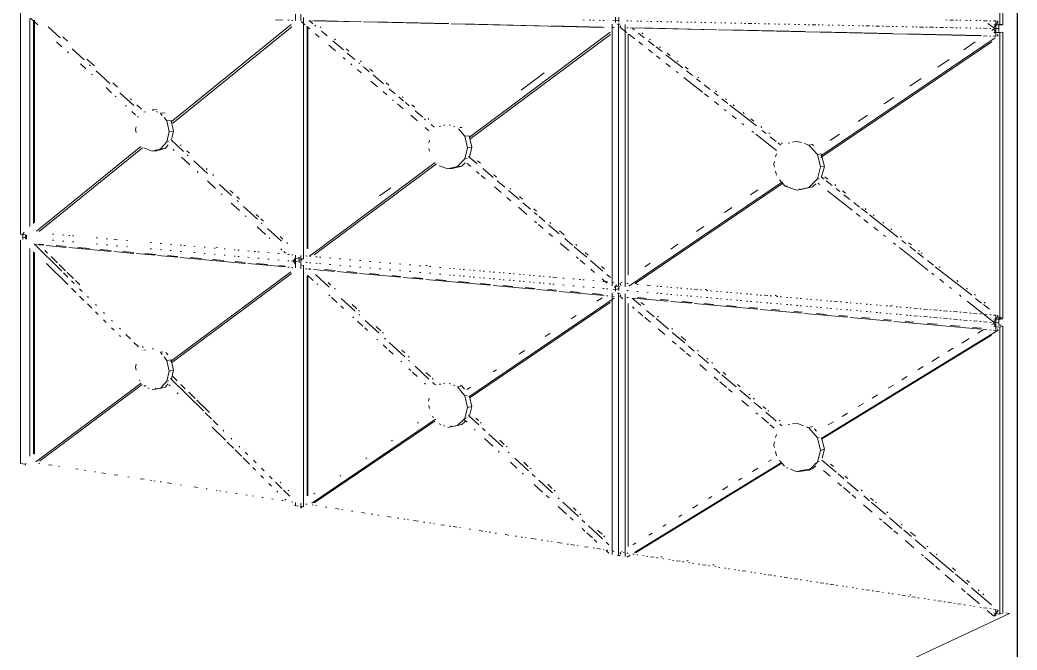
# Model space of a CAD drawing. Header units: millimetres. Extents: x 5 to 415, y 5 to 292.
# Drawn here: x 255.63 to 294.27, y 51.93 to 76.33 of the extents above; entities that cross this region are included whole.
import ezdxf

# ---------------------------------------------------------------- set-up
doc = ezdxf.new("R2010")
doc.units = ezdxf.units.MM
doc.layers.add('EXISTING', color=7, linetype='Continuous')
picture_1 = doc.add_image_def('image2.png', size_in_pixel=(1197, 1177))

# ---------------------------------------------------------------- blocks, each defined once
blk = doc.blocks.new('SHEET_02')
at = {"layer": 'EXISTING', "color": 250, "lineweight": 9}
for p, q in [((293.606, 87.253), (293.606, 76.141)), ((293.716, 87.238), (293.716, 76.147)), ((255.644, 68.028), (255.644, 76.667)), ((266.305, 76.56), (266.305, 76.312)), ((266.516, 76.307), (266.516, 76.556)), ((256.006, 76.367), (256.006, 68.337)), ((256.327, 76.141), (256.042, 76.404)), ((256.149, 68.451), (256.149, 76.323)), ((256.195, 68.477), (256.195, 76.328)), ((266.139, 76.149), (261.488, 72.38)), ((265.529, 76.329), (265.82, 76.323)), ((266.014, 76.318), (266.063, 76.317)), ((266.16, 76.315), (266.208, 76.314)), ((266.677, 76.142), (266.529, 76.268)), ((266.622, 76.429), (266.622, 67.075)), ((266.836, 76.311), (266.984, 76.185)), ((266.856, 76.299), (268.847, 76.254)), ((267.042, 76.303), (268.837, 76.263)), ((268.945, 76.252), (272.247, 76.178)), ((269.322, 76.252), (272.234, 76.187)), ((272.344, 76.176), (278.269, 76.042)), ((272.767, 76.175), (275.727, 76.108)), ((277.443, 76.329), (277.492, 76.328)), ((277.686, 76.324), (277.735, 76.323)), ((277.832, 76.321), (277.88, 76.32)), ((278.075, 76.316), (278.123, 76.315)), ((278.22, 76.313), (278.269, 76.312)), ((278.582, 66.036), (278.582, 76.17)), ((278.609, 76.304), (278.706, 76.302)), ((278.706, 76.438), (278.706, 76.302)), ((278.833, 76.308), (278.706, 76.302)), ((278.706, 76.302), (278.706, 76.235)), ((278.768, 76.166), (278.831, 76.165)), ((278.833, 76.308), (278.784, 76.309)), ((278.831, 76.165), (278.893, 76.163)), ((278.831, 66.015), (278.831, 76.165)), ((278.833, 76.308), (278.833, 76.443)), ((278.833, 76.241), (278.833, 76.308)), ((279.08, 76.159), (279.08, 65.993)), ((279.149, 76.293), (279.198, 76.292)), ((279.295, 76.29), (279.343, 76.289)), ((279.537, 76.285), (279.586, 76.284)), ((279.683, 76.282), (279.731, 76.281)), ((279.925, 76.277), (279.974, 76.276)), ((280.071, 76.274), (280.119, 76.273)), ((280.313, 76.269), (280.362, 76.268)), ((280.459, 76.266), (280.507, 76.265)), ((280.701, 76.261), (280.75, 76.26)), ((280.847, 76.258), (280.895, 76.257)), ((281.089, 76.253), (281.138, 76.252)), ((281.235, 76.25), (281.283, 76.249)), ((281.477, 76.245), (281.526, 76.244)), ((281.623, 76.242), (281.671, 76.241)), ((281.768, 76.239), (281.817, 76.238)), ((282.011, 76.234), (282.059, 76.233)), ((282.156, 76.231), (282.205, 76.23)), ((282.399, 76.226), (282.447, 76.225)), ((282.544, 76.223), (282.593, 76.222)), ((282.787, 76.218), (282.835, 76.217)), ((282.932, 76.215), (282.981, 76.214)), ((283.175, 76.21), (283.223, 76.209)), ((283.32, 76.207), (283.369, 76.206)), ((283.563, 76.202), (283.611, 76.2)), ((283.708, 76.198), (283.757, 76.197)), ((283.854, 76.195), (283.999, 76.192)), ((284.096, 76.19), (284.145, 76.189)), ((284.242, 76.187), (284.29, 76.186)), ((284.484, 76.182), (284.533, 76.181)), ((284.63, 76.179), (284.678, 76.178)), ((284.872, 76.174), (284.921, 76.173)), ((285.018, 76.171), (285.066, 76.17)), ((285.26, 76.166), (285.309, 76.165)), ((285.406, 76.163), (285.454, 76.162)), ((285.648, 76.158), (285.697, 76.157)), ((285.794, 76.155), (285.842, 76.154)), ((286.036, 76.15), (286.085, 76.149)), ((286.182, 76.147), (286.23, 76.146)), ((286.327, 76.144), (286.473, 76.141)), ((286.57, 76.139), (286.618, 76.138)), ((286.715, 76.136), (286.764, 76.135)), ((291.517, 76.329), (291.566, 76.328)), ((291.663, 76.326), (291.808, 76.323)), ((291.905, 76.321), (291.954, 76.32)), ((292.051, 76.318), (292.099, 76.317)), ((292.293, 76.314), (292.342, 76.313)), ((292.439, 76.311), (292.487, 76.31)), ((292.681, 76.306), (292.73, 76.305)), ((292.827, 76.304), (292.875, 76.303)), ((292.972, 76.301), (293.118, 76.298)), ((293.371, 76.025), (293.135, 76.195)), ((293.215, 76.296), (293.263, 76.295)), ((293.36, 76.293), (293.457, 76.292)), ((293.606, 76.141), (293.368, 76.145)), ((293.543, 76.263), (293.371, 76.025)), ((293.457, 76.292), (293.457, 75.996)), ((293.504, 76.291), (293.543, 76.263)), ((293.55, 76.127), (293.584, 76.174)), ((293.672, 76.157), (293.575, 76.159)), ((293.597, 76.15), (293.716, 76.147)), ((293.716, 76.147), (293.606, 76.141)), ((256.718, 76.064), (257.183, 75.638)), ((266.163, 76.063), (261.553, 72.33)), ((266.861, 75.984), (266.751, 76.079)), ((266.759, 67.484), (266.759, 76.094)), ((266.784, 67.465), (266.784, 76.051)), ((267.058, 76.122), (267.095, 76.091)), ((267.23, 75.669), (267.083, 75.795)), ((267.305, 76.033), (267.268, 76.065)), ((267.317, 75.901), (267.539, 75.712)), ((278.505, 75.852), (273.048, 71.792)), ((278.515, 75.772), (273.063, 71.718)), ((276.213, 76.097), (278.202, 76.053)), ((278.609, 76.035), (278.657, 76.033)), ((278.883, 76.053), (278.919, 76.108)), ((279.15, 75.843), (278.883, 76.053)), ((279.149, 76.022), (279.198, 76.021)), ((279.203, 66.44), (279.203, 75.784)), ((279.207, 66.454), (279.207, 75.777)), ((279.455, 75.602), (279.226, 75.783)), ((279.295, 76.019), (282.593, 75.945)), ((279.37, 76.001), (279.446, 75.942)), ((279.599, 75.822), (279.827, 75.642)), ((279.665, 76.02), (282.63, 75.953)), ((279.764, 75.797), (279.726, 75.827)), ((282.69, 75.943), (292.875, 75.713)), ((283.068, 75.943), (286.033, 75.877)), ((286.519, 75.866), (289.436, 75.8)), ((286.958, 76.131), (287.006, 76.13)), ((287.103, 76.128), (287.152, 76.127)), ((287.346, 76.123), (287.394, 76.122)), ((287.491, 76.12), (287.54, 76.119)), ((287.734, 76.115), (287.782, 76.114)), ((287.879, 76.112), (287.928, 76.111)), ((288.122, 76.107), (288.17, 76.106)), ((288.267, 76.104), (288.316, 76.103)), ((288.413, 76.101), (288.558, 76.098)), ((288.655, 76.096), (288.704, 76.095)), ((288.801, 76.093), (288.946, 76.09)), ((289.043, 76.088), (289.092, 76.087)), ((289.189, 76.085), (289.334, 76.082)), ((289.431, 76.079), (289.48, 76.078)), ((289.577, 76.076), (289.625, 76.075)), ((289.819, 76.071), (289.868, 76.07)), ((289.965, 76.068), (290.013, 76.067)), ((289.97, 75.788), (292.887, 75.723)), ((290.207, 76.063), (290.256, 76.062)), ((290.353, 76.06), (290.401, 76.059)), ((290.498, 76.057), (290.644, 76.054)), ((290.741, 76.052), (290.789, 76.051)), ((290.886, 76.049), (291.032, 76.046)), ((291.129, 76.044), (291.178, 76.043)), ((291.275, 76.041), (291.42, 76.038)), ((291.517, 76.036), (291.566, 76.035)), ((291.663, 76.033), (291.808, 76.03)), ((291.905, 76.028), (291.954, 76.027)), ((292.051, 76.025), (292.099, 76.024)), ((292.293, 76.02), (292.342, 76.019)), ((292.439, 76.017), (292.487, 76.016)), ((292.681, 76.012), (292.73, 76.011)), ((292.827, 76.009), (292.875, 76.008)), ((292.972, 76.006), (293.118, 76.003)), ((293.215, 76.001), (293.263, 76)), ((293.291, 75.916), (293.371, 75.971)), ((293.36, 75.998), (293.457, 75.996)), ((293.368, 75.85), (293.606, 75.845)), ((293.371, 75.971), (293.44, 75.872)), ((293.567, 76.003), (293.457, 75.996)), ((293.457, 75.996), (293.457, 75.7)), ((293.509, 75.774), (293.543, 75.725)), ((293.567, 76.003), (293.567, 76.121)), ((293.567, 75.885), (293.567, 76.003)), ((293.606, 75.845), (293.716, 75.852)), ((293.606, 75.845), (293.606, 64.732)), ((293.716, 75.852), (293.716, 64.761)), ((257.255, 75.286), (257.041, 75.484)), ((257.473, 75.508), (257.294, 75.673)), ((267.76, 75.523), (268.167, 75.176)), ((267.859, 75.561), (267.823, 75.593)), ((279.76, 75.362), (279.608, 75.482)), ((279.98, 75.522), (280.208, 75.342)), ((280.07, 75.557), (280.031, 75.587)), ((293.292, 75.488), (286.665, 70.999)), ((293.422, 75.643), (286.667, 71.065)), ((292.207, 75.179), (292.649, 75.479)), ((292.972, 75.711), (293.118, 75.708)), ((293.215, 75.706), (293.263, 75.704)), ((293.36, 75.702), (293.457, 75.7)), ((293.543, 75.725), (293.503, 75.698)), ((257.504, 75.056), (257.469, 75.089)), ((257.647, 75.211), (258.112, 74.784)), ((267.858, 75.132), (267.6, 75.353)), ((268.377, 75.121), (268.266, 75.215)), ((268.315, 75.05), (268.611, 74.798)), ((280.141, 75.061), (279.989, 75.181)), ((280.284, 75.283), (280.513, 75.103)), ((280.451, 75.258), (280.413, 75.288)), ((280.665, 74.983), (281.313, 74.474)), ((280.833, 74.958), (280.718, 75.048)), ((258.182, 74.432), (257.968, 74.629)), ((258.512, 74.554), (258.225, 74.817)), ((258.326, 74.587), (258.362, 74.554)), ((268.227, 74.817), (268.153, 74.88)), ((268.485, 74.596), (268.448, 74.628)), ((268.759, 74.672), (268.796, 74.641)), ((268.857, 74.712), (268.82, 74.743)), ((280.446, 74.821), (280.294, 74.941)), ((280.828, 74.52), (280.675, 74.64)), ((281.138, 74.718), (281.1, 74.748)), ((291.204, 74.497), (291.645, 74.797)), ((258.432, 74.202), (258.396, 74.235)), ((258.576, 74.357), (259.112, 73.864)), ((268.854, 74.281), (268.707, 74.407)), ((268.943, 74.514), (269.165, 74.325)), ((269.3, 74.334), (269.189, 74.429)), ((275.055, 73.608), (275.95, 74.276)), ((281.133, 74.28), (281.056, 74.34)), ((281.52, 74.419), (281.405, 74.508)), ((281.466, 74.354), (281.694, 74.174)), ((259.408, 73.732), (259.229, 73.896)), ((269.482, 73.744), (269.223, 73.965)), ((269.313, 74.199), (269.72, 73.852)), ((269.928, 73.799), (269.817, 73.894)), ((282.086, 73.528), (281.361, 74.099)), ((281.847, 74.054), (281.999, 73.935)), ((281.939, 74.089), (281.901, 74.119)), ((282.151, 73.815), (282.38, 73.635)), ((290.12, 73.76), (290.562, 74.061)), ((259.181, 73.512), (258.967, 73.709)), ((259.505, 73.503), (260.041, 73.011)), ((269.851, 73.429), (269.703, 73.555)), ((269.942, 73.663), (270.164, 73.474)), ((282.315, 73.348), (282.162, 73.468)), ((282.532, 73.515), (282.685, 73.395)), ((282.626, 73.549), (282.588, 73.579)), ((259.359, 73.348), (259.324, 73.381)), ((259.945, 73.238), (259.91, 73.271)), ((260.34, 72.877), (260.16, 73.041)), ((270.109, 73.208), (270.072, 73.24)), ((270.478, 72.893), (270.257, 73.082)), ((270.311, 73.348), (270.496, 73.191)), ((270.482, 73.327), (270.445, 73.359)), ((270.57, 73.127), (270.718, 73.001)), ((270.926, 72.95), (270.815, 73.044)), ((282.696, 73.047), (282.543, 73.168)), ((282.837, 73.276), (283.066, 73.096)), ((283.008, 73.25), (282.969, 73.28)), ((289.117, 73.078), (289.478, 73.324)), ((259.752, 72.986), (259.716, 73.019)), ((260.109, 72.658), (259.966, 72.789)), ((260.491, 72.774), (260.426, 72.756)), ((260.751, 72.847), (260.927, 72.86)), ((260.805, 72.826), (260.751, 72.847)), ((260.968, 72.764), (260.914, 72.785)), ((261.077, 72.723), (261.253, 72.737)), ((261.145, 72.636), (261.077, 72.723)), ((270.94, 72.812), (271.236, 72.56)), ((283.001, 72.807), (282.925, 72.867)), ((283.142, 73.036), (284.171, 72.227)), ((283.313, 73.01), (283.275, 73.04)), ((283.694, 72.71), (283.656, 72.74)), ((260.216, 72.559), (260.18, 72.592)), ((261.317, 72.418), (261.214, 72.549)), ((261.317, 72.418), (261.492, 72.432)), ((261.405, 72.012), (261.317, 72.418)), ((261.492, 72.432), (261.58, 72.027)), ((271.032, 72.42), (270.773, 72.64)), ((271.31, 72.497), (271.347, 72.466)), ((271.48, 72.478), (271.443, 72.509)), ((271.568, 72.276), (271.679, 72.182)), ((272.317, 72.251), (272.262, 72.271)), ((283.382, 72.506), (283.23, 72.627)), ((283.687, 72.266), (283.611, 72.326)), ((284.076, 72.41), (283.961, 72.5)), ((288.114, 72.396), (288.475, 72.642)), ((260.127, 72.195), (260.103, 72.083)), ((260.103, 72.083), (260.127, 71.968)), ((261.317, 71.616), (261.405, 72.012)), ((261.58, 72.027), (261.405, 72.012)), ((261.58, 72.027), (261.517, 71.744)), ((271.475, 72.041), (271.327, 72.167)), ((271.935, 72.22), (271.881, 72.207)), ((272.099, 72.262), (272.044, 72.248)), ((272.481, 72.193), (272.426, 72.213)), ((272.872, 71.823), (272.626, 72.113)), ((272.673, 72.163), (272.756, 72.171)), ((284.068, 71.965), (283.992, 72.026)), ((284.945, 71.274), (284.145, 71.905)), ((284.381, 72.17), (284.343, 72.2)), ((284.399, 72.047), (284.552, 71.928)), ((284.686, 71.931), (284.648, 71.961)), ((287.03, 71.659), (287.391, 71.905)), ((261.077, 71.336), (261.317, 71.616)), ((261.317, 71.616), (261.404, 71.623)), ((261.471, 71.697), (261.971, 71.237)), ((271.498, 71.678), (271.473, 71.572)), ((272.872, 71.823), (273.038, 71.839)), ((272.975, 71.383), (272.872, 71.823)), ((273.038, 71.839), (273.141, 71.4)), ((284.704, 71.808), (284.933, 71.628)), ((285.009, 71.568), (285.123, 71.478)), ((285.182, 71.541), (285.144, 71.571)), ((285.461, 71.567), (285.404, 71.554)), ((285.744, 71.632), (285.574, 71.593)), ((285.915, 71.576), (285.744, 71.632)), ((286.2, 71.483), (286.029, 71.539)), ((286.2, 71.483), (286.349, 71.502)), ((286.349, 71.502), (286.386, 71.462)), ((260.316, 71.43), (256.27, 68.15)), ((260.381, 71.381), (256.376, 68.137)), ((260.426, 71.375), (260.751, 71.248)), ((260.751, 71.248), (261.077, 71.336)), ((260.751, 71.248), (260.927, 71.265)), ((260.927, 71.265), (260.873, 71.286)), ((261.253, 71.352), (260.927, 71.265)), ((261.077, 71.336), (261.253, 71.352)), ((261.373, 71.492), (261.253, 71.352)), ((261.607, 71.278), (261.571, 71.31)), ((261.88, 71.462), (261.845, 71.495)), ((262.203, 71.166), (262.096, 71.265)), ((271.473, 71.357), (271.498, 71.247)), ((272.872, 70.953), (272.975, 71.383)), ((273.141, 71.4), (272.975, 71.383)), ((273.141, 71.4), (273.05, 71.025)), ((284.946, 71.142), (284.916, 71.027)), ((286.535, 71.119), (286.2, 71.483)), ((286.535, 71.119), (286.683, 71.139)), ((286.658, 70.638), (286.535, 71.119)), ((286.683, 71.139), (286.806, 70.659)), ((262.213, 70.719), (261.892, 71.015)), ((262.114, 71.106), (262.15, 71.073)), ((262.364, 70.876), (262.9, 70.384)), ((271.723, 70.805), (266.85, 67.18)), ((271.777, 70.762), (267.026, 67.229)), ((272.59, 70.652), (272.872, 70.953)), ((272.877, 70.8), (272.756, 70.671)), ((272.872, 70.953), (272.955, 70.963)), ((273.098, 70.653), (272.951, 70.779)), ((273.01, 71.047), (273.343, 70.763)), ((273.474, 70.779), (273.364, 70.873)), ((284.871, 70.853), (284.84, 70.737)), ((284.84, 70.737), (284.867, 70.631)), ((262.534, 70.423), (262.499, 70.456)), ((262.884, 70.541), (262.848, 70.574)), ((263.135, 70.311), (263.099, 70.344)), ((271.881, 70.678), (272.208, 70.559)), ((272.208, 70.559), (272.59, 70.652)), ((272.208, 70.559), (272.374, 70.578)), ((272.374, 70.578), (272.32, 70.598)), ((272.756, 70.671), (272.374, 70.578)), ((272.59, 70.652), (272.756, 70.671)), ((273.431, 70.369), (273.32, 70.464)), ((273.565, 70.574), (273.972, 70.227)), ((274.102, 70.244), (273.992, 70.338)), ((284.907, 70.472), (284.948, 70.314)), ((286.535, 70.171), (286.658, 70.638)), ((286.806, 70.659), (286.658, 70.638)), ((286.806, 70.659), (286.699, 70.251)), ((263.212, 69.799), (262.891, 70.095)), ((263.365, 69.957), (263.829, 69.53)), ((273.652, 70.18), (273.504, 70.306)), ((274.119, 70.101), (274.415, 69.849)), ((285.179, 70.057), (279.228, 66.023)), ((285.178, 69.992), (279.475, 66.129)), ((285.071, 70.14), (285.291, 69.897)), ((286.2, 69.843), (286.535, 70.171)), ((286.474, 69.988), (286.349, 69.866)), ((286.535, 70.171), (286.609, 70.182)), ((286.623, 69.952), (286.547, 70.012)), ((286.685, 70.25), (286.799, 70.16)), ((286.938, 70.162), (286.823, 70.252)), ((286.876, 70.1), (287.104, 69.921)), ((287.243, 69.922), (287.205, 69.952)), ((263.462, 69.569), (263.426, 69.602)), ((263.887, 69.62), (263.78, 69.719)), ((269.568, 69.514), (269.996, 69.833)), ((274.279, 69.644), (274.021, 69.864)), ((274.563, 69.723), (274.97, 69.376)), ((274.657, 69.772), (274.62, 69.803)), ((283.94, 69.559), (284.221, 69.75)), ((285.291, 69.897), (285.366, 69.908)), ((285.291, 69.897), (285.744, 69.744)), ((285.744, 69.744), (286.2, 69.843)), ((285.744, 69.744), (285.894, 69.767)), ((285.894, 69.767), (285.837, 69.786)), ((286.349, 69.866), (285.894, 69.767)), ((286.2, 69.843), (286.349, 69.866)), ((287.881, 68.96), (286.928, 69.711)), ((287.257, 69.801), (287.409, 69.681)), ((287.624, 69.623), (287.51, 69.713)), ((264.14, 68.945), (263.819, 69.24)), ((264.138, 69.39), (264.031, 69.488)), ((264.044, 69.333), (264.079, 69.3)), ((274.649, 69.328), (274.501, 69.454)), ((275.1, 69.394), (274.989, 69.489)), ((275.118, 69.25), (275.413, 68.998)), ((287.561, 69.561), (287.79, 69.381)), ((287.942, 69.262), (288.171, 69.082)), ((264.294, 69.103), (264.83, 68.61)), ((264.891, 68.699), (264.783, 68.798)), ((275.276, 68.792), (274.944, 69.076)), ((275.654, 68.922), (275.543, 69.017)), ((275.561, 68.872), (275.672, 68.777)), ((282.937, 68.876), (283.218, 69.067)), ((288.186, 68.719), (288.033, 68.84)), ((288.247, 69.022), (288.476, 68.842)), ((288.426, 68.993), (288.388, 69.023)), ((264.39, 68.715), (264.354, 68.747)), ((265.07, 68.534), (264.962, 68.633)), ((264.973, 68.479), (265.008, 68.446)), ((275.645, 68.477), (275.571, 68.54)), ((275.903, 68.256), (275.719, 68.413)), ((275.746, 68.714), (275.968, 68.525)), ((276.208, 68.45), (276.171, 68.482)), ((288.491, 68.479), (288.338, 68.599)), ((288.552, 68.782), (289.657, 67.914)), ((288.731, 68.754), (288.693, 68.784)), ((289.113, 68.454), (289.074, 68.484)), ((255.825, 68.012), (255.644, 68.028)), ((255.787, 68.109), (255.717, 67.99)), ((256.887, 68.036), (256.935, 68.032)), ((265.139, 68.024), (264.818, 68.32)), ((265.223, 68.249), (265.759, 67.757)), ((276.116, 68.399), (276.523, 68.052)), ((276.272, 67.94), (276.125, 68.066)), ((276.725, 68.01), (276.54, 68.167)), ((281.853, 68.14), (282.134, 68.331)), ((288.872, 68.178), (288.72, 68.299)), ((289.418, 68.214), (289.38, 68.244)), ((255.644, 59.158), (255.644, 67.797)), ((255.735, 67.981), (255.735, 67.905)), ((255.878, 67.922), (255.735, 67.905)), ((255.735, 67.905), (255.735, 67.828)), ((255.826, 67.948), (255.86, 68.007)), ((255.86, 67.84), (255.826, 67.906)), ((255.878, 67.922), (255.829, 67.926)), ((255.878, 67.922), (255.878, 67.999)), ((255.878, 67.846), (255.878, 67.922)), ((256.175, 67.659), (257.246, 66.603)), ((256.207, 67.632), (256.547, 67.602)), ((256.388, 67.608), (256.353, 67.642)), ((256.398, 67.646), (256.544, 67.633)), ((256.887, 67.804), (256.935, 67.799)), ((257.275, 68.002), (257.324, 67.998)), ((257.275, 67.769), (257.324, 67.765)), ((257.518, 67.982), (257.566, 67.977)), ((257.663, 67.969), (257.712, 67.965)), ((257.663, 67.735), (257.712, 67.731)), ((258.586, 67.89), (258.634, 67.886)), ((258.586, 67.655), (258.634, 67.65)), ((258.974, 67.856), (259.023, 67.852)), ((259.266, 67.831), (259.411, 67.819)), ((259.751, 67.79), (259.8, 67.785)), ((260.674, 67.71), (260.722, 67.706)), ((261.062, 67.677), (261.111, 67.673)), ((261.45, 67.644), (261.499, 67.639)), ((265.317, 67.86), (265.281, 67.893)), ((265.822, 67.844), (265.715, 67.942)), ((266.002, 67.679), (265.966, 67.712)), ((276.9, 67.404), (276.568, 67.688)), ((276.744, 67.863), (277.04, 67.611)), ((277.205, 67.601), (277.168, 67.632)), ((280.85, 67.458), (281.131, 67.649)), ((289.177, 67.938), (289.101, 67.998)), ((289.559, 67.637), (289.482, 67.697)), ((289.799, 67.914), (289.761, 67.944)), ((289.809, 67.794), (289.962, 67.674)), ((290.181, 67.615), (290.066, 67.704)), ((256.006, 67.473), (256.006, 59.443)), ((256.149, 59.522), (256.149, 67.346)), ((256.195, 59.518), (256.195, 67.321)), ((256.7, 67.301), (256.596, 67.403)), ((256.644, 67.593), (257.421, 67.524)), ((257.029, 67.59), (257.417, 67.555)), ((257.518, 67.515), (259.169, 67.367)), ((257.854, 67.516), (258.339, 67.473)), ((258.727, 67.438), (259.164, 67.399)), ((258.974, 67.621), (259.023, 67.616)), ((259.266, 67.359), (260.042, 67.289)), ((259.363, 67.586), (259.411, 67.582)), ((259.601, 67.36), (260.038, 67.321)), ((259.751, 67.552), (259.8, 67.548)), ((260.14, 67.28), (260.868, 67.215)), ((260.474, 67.282), (260.911, 67.243)), ((260.674, 67.472), (260.722, 67.467)), ((261.062, 67.437), (261.111, 67.433)), ((261.45, 67.403), (261.499, 67.399)), ((261.839, 67.61), (261.887, 67.606)), ((261.839, 67.369), (261.887, 67.365)), ((261.984, 67.598), (262.033, 67.594)), ((262.373, 67.564), (262.421, 67.56)), ((262.373, 67.323), (262.421, 67.318)), ((262.761, 67.531), (262.81, 67.527)), ((262.761, 67.288), (262.81, 67.284)), ((263.15, 67.498), (263.198, 67.493)), ((263.15, 67.254), (263.198, 67.25)), ((263.289, 67.517), (263.24, 67.521)), ((263.538, 67.464), (263.587, 67.46)), ((263.926, 67.431), (263.975, 67.427)), ((264.072, 67.418), (264.121, 67.414)), ((264.46, 67.385), (264.509, 67.381)), ((264.703, 67.364), (264.752, 67.36)), ((264.849, 67.352), (264.897, 67.347)), ((265.237, 67.318), (265.286, 67.314)), ((265.626, 67.285), (265.674, 67.281)), ((265.781, 67.433), (265.745, 67.466)), ((265.924, 67.302), (265.852, 67.367)), ((266.014, 67.251), (266.063, 67.247)), ((277.114, 67.548), (277.595, 67.138)), ((277.649, 67.223), (277.538, 67.318)), ((290.817, 66.645), (289.711, 67.517)), ((290.114, 67.554), (290.343, 67.375)), ((290.419, 67.315), (290.648, 67.135)), ((290.486, 67.375), (290.448, 67.405)), ((290.601, 67.285), (290.562, 67.315)), ((257.484, 66.082), (256.657, 66.9)), ((257.081, 66.926), (256.838, 67.164)), ((260.965, 67.207), (261.742, 67.137)), ((261.348, 67.204), (261.736, 67.17)), ((261.839, 67.128), (264.363, 66.903)), ((262.221, 67.127), (262.658, 67.088)), ((263.094, 67.049), (263.531, 67.01)), ((263.538, 67.22), (263.587, 67.216)), ((263.926, 67.186), (263.975, 67.182)), ((263.968, 66.971), (264.356, 66.936)), ((264.072, 67.174), (264.121, 67.169)), ((264.46, 67.139), (264.509, 67.135)), ((264.46, 66.894), (265.917, 66.764)), ((264.793, 66.897), (265.229, 66.858)), ((264.849, 67.105), (264.897, 67.101)), ((265.237, 67.071), (265.286, 67.067)), ((265.626, 67.037), (265.674, 67.033)), ((266.014, 67.003), (266.063, 66.999)), ((266.16, 67.239), (266.208, 67.235)), ((266.16, 66.99), (266.305, 66.978)), ((266.245, 67.006), (266.209, 67.039)), ((266.285, 67.07), (266.245, 67.006)), ((266.245, 66.96), (266.305, 66.853)), ((266.411, 67.093), (266.27, 67.105)), ((266.305, 67.226), (266.305, 66.978)), ((266.443, 66.998), (266.305, 66.978)), ((266.305, 66.978), (266.305, 66.729)), ((266.408, 67.125), (266.478, 67.119)), ((266.443, 66.998), (266.443, 67.122)), ((266.443, 66.936), (266.443, 66.998)), ((266.516, 66.959), (266.516, 67.208)), ((266.547, 67.03), (266.516, 67.084)), ((266.516, 66.71), (266.516, 66.959)), ((266.622, 67.075), (266.552, 67.081)), ((266.71, 67.192), (266.758, 67.187)), ((266.71, 66.942), (266.758, 66.938)), ((266.855, 67.179), (266.903, 67.175)), ((266.855, 66.93), (266.903, 66.925)), ((267.097, 67.158), (267.145, 67.154)), ((267.097, 66.908), (267.145, 66.904)), ((267.242, 67.146), (267.29, 67.142)), ((267.242, 66.896), (267.29, 66.891)), ((267.629, 67.113), (267.677, 67.108)), ((267.629, 66.862), (267.677, 66.857)), ((268.016, 67.079), (268.064, 67.075)), ((268.403, 67.046), (268.451, 67.042)), ((268.79, 67.013), (268.838, 67.009)), ((269.177, 66.98), (269.225, 66.975)), ((269.564, 66.946), (269.612, 66.942)), ((269.951, 66.913), (269.999, 66.909)), ((270.338, 66.88), (270.386, 66.876)), ((277.269, 67.089), (277.195, 67.152)), ((277.527, 66.868), (277.343, 67.025)), ((277.743, 67.012), (278.223, 66.602)), ((279.846, 66.775), (280.047, 66.912)), ((290.8, 67.015), (291.029, 66.835)), ((257.393, 66.619), (257.15, 66.857)), ((257.315, 66.535), (257.488, 66.364)), ((257.704, 66.312), (257.462, 66.55)), ((266.132, 66.573), (261.459, 63.097)), ((266.152, 66.506), (261.502, 63.052)), ((265.666, 66.819), (265.909, 66.798)), ((266.014, 66.755), (266.063, 66.751)), ((266.16, 66.742), (266.208, 66.738)), ((266.552, 66.832), (266.622, 66.825)), ((266.622, 66.825), (266.622, 57.471)), ((266.71, 66.693), (266.758, 66.689)), ((266.828, 66.701), (266.864, 66.668)), ((266.855, 66.68), (266.903, 66.676)), ((267, 66.667), (267.822, 66.593)), ((267.427, 66.662), (267.862, 66.624)), ((267.919, 66.585), (268.693, 66.516)), ((268.016, 66.828), (268.064, 66.823)), ((268.297, 66.585), (268.683, 66.55)), ((268.403, 66.794), (268.451, 66.79)), ((268.79, 66.76), (268.838, 66.756)), ((268.79, 66.507), (270.386, 66.364)), ((269.167, 66.507), (269.553, 66.473)), ((269.177, 66.726), (269.225, 66.722)), ((269.564, 66.692), (269.612, 66.688)), ((269.951, 66.658), (269.999, 66.654)), ((270.338, 66.624), (270.386, 66.62)), ((270.725, 66.847), (270.773, 66.842)), ((270.725, 66.59), (270.773, 66.586)), ((271.112, 66.813), (271.16, 66.809)), ((271.112, 66.556), (271.16, 66.552)), ((271.409, 66.821), (271.36, 66.825)), ((271.499, 66.78), (271.547, 66.776)), ((271.499, 66.522), (271.547, 66.518)), ((271.886, 66.747), (271.934, 66.743)), ((271.886, 66.488), (271.934, 66.484)), ((272.273, 66.713), (272.321, 66.709)), ((272.418, 66.701), (272.466, 66.697)), ((272.66, 66.68), (272.708, 66.676)), ((272.805, 66.668), (272.853, 66.664)), ((273.047, 66.647), (273.095, 66.643)), ((273.192, 66.635), (273.24, 66.63)), ((273.434, 66.614), (273.482, 66.61)), ((273.579, 66.601), (273.627, 66.597)), ((273.82, 66.58), (273.869, 66.576)), ((273.966, 66.568), (274.014, 66.564)), ((274.207, 66.547), (274.256, 66.543)), ((274.353, 66.535), (274.401, 66.531)), ((274.594, 66.514), (274.643, 66.51)), ((274.74, 66.501), (274.788, 66.497)), ((274.981, 66.481), (275.03, 66.477)), ((277.896, 66.552), (277.749, 66.678)), ((278.277, 66.688), (278.166, 66.783)), ((278.371, 66.476), (278.519, 66.35)), ((291.045, 66.465), (290.969, 66.525)), ((291.105, 66.775), (292.514, 65.667)), ((291.287, 66.745), (291.249, 66.775)), ((257.626, 66.228), (257.73, 66.126)), ((257.947, 66.073), (257.774, 66.243)), ((266.759, 57.896), (266.759, 66.408)), ((266.991, 66.245), (266.777, 66.442)), ((266.784, 57.899), (266.784, 66.388)), ((267.078, 66.47), (267.615, 65.977)), ((267.17, 66.08), (267.134, 66.113)), ((267.68, 66.065), (267.572, 66.164)), ((270.037, 66.43), (270.375, 66.399)), ((270.483, 66.356), (271.257, 66.286)), ((270.858, 66.356), (271.245, 66.322)), ((271.354, 66.278), (273.869, 66.053)), ((271.728, 66.279), (272.163, 66.24)), ((272.273, 66.455), (272.321, 66.45)), ((272.418, 66.442), (272.466, 66.438)), ((272.598, 66.201), (273.033, 66.162)), ((272.66, 66.421), (272.708, 66.416)), ((272.805, 66.408), (272.853, 66.404)), ((273.047, 66.387), (273.095, 66.382)), ((273.192, 66.374), (273.24, 66.37)), ((273.434, 66.353), (273.482, 66.348)), ((273.468, 66.124), (273.855, 66.089)), ((273.579, 66.34), (273.627, 66.336)), ((273.82, 66.319), (273.869, 66.315)), ((273.966, 66.306), (274.014, 66.302)), ((274.207, 66.285), (274.256, 66.281)), ((274.353, 66.272), (274.401, 66.268)), ((274.594, 66.251), (274.643, 66.247)), ((274.74, 66.238), (274.788, 66.234)), ((274.981, 66.217), (275.03, 66.213)), ((275.127, 66.468), (275.175, 66.464)), ((275.127, 66.204), (275.175, 66.2)), ((275.368, 66.447), (275.417, 66.443)), ((275.368, 66.183), (275.417, 66.179)), ((275.514, 66.435), (275.562, 66.431)), ((275.514, 66.17), (275.562, 66.166)), ((275.755, 66.414), (275.804, 66.41)), ((275.755, 66.149), (275.804, 66.145)), ((275.9, 66.402), (275.949, 66.398)), ((275.9, 66.136), (275.949, 66.132)), ((276.142, 66.381), (276.191, 66.377)), ((276.142, 66.115), (276.191, 66.111)), ((276.287, 66.368), (276.433, 66.356)), ((276.287, 66.102), (276.336, 66.098)), ((276.674, 66.335), (276.723, 66.331)), ((277.061, 66.302), (277.11, 66.298)), ((277.303, 66.281), (277.352, 66.277)), ((277.448, 66.269), (277.497, 66.265)), ((277.835, 66.235), (277.884, 66.231)), ((278.376, 66.142), (278.191, 66.3)), ((278.222, 66.202), (278.271, 66.198)), ((278.367, 66.19), (278.416, 66.186)), ((278.609, 66.169), (278.658, 66.165)), ((278.883, 66.121), (278.964, 66.175)), ((278.919, 66.062), (278.883, 66.121)), ((279.149, 66.123), (279.197, 66.118)), ((279.518, 66.126), (279.469, 66.13)), ((279.535, 66.089), (279.584, 66.085)), ((291.427, 66.165), (291.274, 66.285)), ((291.974, 66.206), (291.936, 66.236)), ((257.795, 65.776), (257.622, 65.946)), ((257.937, 65.922), (258.041, 65.82)), ((267.858, 65.901), (267.823, 65.934)), ((273.966, 66.044), (275.562, 65.901)), ((274.338, 66.046), (274.725, 66.011)), ((275.208, 65.968), (275.595, 65.934)), ((275.659, 65.893), (276.433, 65.824)), ((276.078, 65.891), (276.416, 65.861)), ((276.529, 65.815), (278.271, 65.659)), ((276.674, 66.069), (276.723, 66.064)), ((276.948, 65.813), (277.335, 65.779)), ((277.061, 66.035), (277.11, 66.03)), ((277.448, 66.001), (277.497, 65.996)), ((277.818, 65.736), (278.205, 65.701)), ((277.835, 65.967), (277.884, 65.963)), ((278.222, 65.933), (278.271, 65.929)), ((278.367, 65.92), (278.416, 65.916)), ((278.582, 55.633), (278.582, 65.766)), ((278.609, 65.899), (278.706, 65.89)), ((278.742, 66.078), (278.67, 65.973)), ((278.706, 66.025), (278.706, 65.89)), ((278.831, 66.015), (278.706, 66.025)), ((278.833, 65.915), (278.706, 65.89)), ((278.706, 65.89), (278.706, 65.823)), ((278.768, 65.75), (278.831, 65.744)), ((278.833, 65.915), (278.785, 65.919)), ((278.893, 66.009), (278.831, 66.015)), ((278.831, 65.744), (278.893, 65.739)), ((278.831, 55.594), (278.831, 65.744)), ((278.833, 65.915), (278.833, 65.982)), ((278.833, 65.847), (278.833, 65.915)), ((279.08, 65.722), (279.08, 55.556)), ((279.149, 65.852), (279.197, 65.847)), ((279.535, 65.818), (279.584, 65.813)), ((279.922, 66.056), (280.067, 66.044)), ((279.922, 65.784), (279.97, 65.78)), ((280.309, 66.023), (280.357, 66.019)), ((280.309, 65.75), (280.357, 65.746)), ((280.454, 66.01), (280.502, 66.006)), ((280.454, 65.737), (280.502, 65.733)), ((280.695, 65.99), (280.744, 65.985)), ((280.695, 65.716), (280.744, 65.712)), ((280.84, 65.977), (280.889, 65.973)), ((280.84, 65.703), (280.889, 65.699)), ((281.082, 65.956), (281.13, 65.952)), ((281.227, 65.944), (281.276, 65.94)), ((281.469, 65.923), (281.517, 65.919)), ((281.614, 65.911), (281.662, 65.907)), ((281.759, 65.898), (281.904, 65.886)), ((282.001, 65.877), (282.049, 65.873)), ((282.231, 65.893), (282.182, 65.897)), ((282.242, 65.857), (282.291, 65.852)), ((282.387, 65.844), (282.436, 65.84)), ((282.629, 65.823), (282.677, 65.819)), ((282.774, 65.811), (282.822, 65.807)), ((283.016, 65.79), (283.064, 65.786)), ((283.161, 65.778), (283.209, 65.774)), ((283.402, 65.757), (283.451, 65.753)), ((283.547, 65.744), (283.596, 65.74)), ((283.789, 65.724), (283.837, 65.72)), ((283.934, 65.711), (283.983, 65.707)), ((291.732, 65.924), (291.655, 65.984)), ((292.356, 65.906), (292.318, 65.936)), ((258.105, 65.469), (257.933, 65.639)), ((258.416, 65.162), (258.243, 65.333)), ((258.248, 65.615), (258.283, 65.581)), ((267.634, 65.652), (267.598, 65.685)), ((267.92, 65.389), (267.705, 65.586)), ((268.08, 65.549), (268.617, 65.056)), ((278.657, 65.557), (273.02, 61.739)), ((278.502, 65.391), (273.071, 61.715)), ((277.991, 65.435), (278.192, 65.572)), ((278.367, 65.651), (278.416, 65.646)), ((278.609, 65.629), (278.658, 65.625)), ((278.883, 65.629), (278.919, 65.681)), ((278.994, 65.535), (278.883, 65.629)), ((279.149, 65.581), (279.197, 65.576)), ((279.203, 55.951), (279.203, 65.343)), ((279.36, 65.554), (279.692, 65.27)), ((279.39, 65.559), (280.744, 65.438)), ((279.566, 65.58), (279.905, 65.549)), ((279.818, 65.296), (279.707, 65.39)), ((280.438, 65.502), (280.777, 65.472)), ((280.84, 65.429), (281.662, 65.356)), ((281.082, 65.682), (281.13, 65.678)), ((281.227, 65.669), (281.276, 65.665)), ((281.262, 65.428), (281.698, 65.39)), ((281.469, 65.648), (281.517, 65.644)), ((281.614, 65.635), (281.662, 65.631)), ((281.759, 65.347), (284.224, 65.127)), ((281.856, 65.614), (281.904, 65.61)), ((282.001, 65.602), (282.049, 65.597)), ((282.134, 65.351), (282.522, 65.316)), ((282.242, 65.58), (282.291, 65.576)), ((282.387, 65.568), (282.436, 65.563)), ((282.629, 65.546), (282.677, 65.542)), ((282.774, 65.534), (282.822, 65.53)), ((283.016, 65.513), (283.064, 65.508)), ((283.161, 65.5), (283.209, 65.496)), ((283.402, 65.479), (283.451, 65.474)), ((283.547, 65.466), (283.596, 65.462)), ((283.789, 65.445), (283.837, 65.44)), ((283.934, 65.432), (283.983, 65.428)), ((284.176, 65.69), (284.224, 65.686)), ((284.176, 65.411), (284.224, 65.407)), ((284.321, 65.678), (284.369, 65.674)), ((284.321, 65.398), (284.369, 65.394)), ((284.466, 65.666), (284.611, 65.653)), ((284.563, 65.377), (284.611, 65.373)), ((284.708, 65.645), (284.756, 65.641)), ((284.708, 65.364), (284.756, 65.36)), ((284.944, 65.661), (284.895, 65.665)), ((284.949, 65.624), (284.998, 65.62)), ((284.949, 65.343), (284.998, 65.339)), ((285.094, 65.612), (285.143, 65.607)), ((285.094, 65.33), (285.143, 65.326)), ((285.336, 65.591), (285.384, 65.587)), ((285.481, 65.578), (285.529, 65.574)), ((285.723, 65.558), (285.771, 65.553)), ((285.868, 65.545), (285.916, 65.541)), ((286.109, 65.524), (286.158, 65.52)), ((286.254, 65.512), (286.303, 65.508)), ((286.496, 65.491), (286.545, 65.487)), ((286.641, 65.479), (286.69, 65.474)), ((286.883, 65.458), (286.931, 65.454)), ((287.028, 65.445), (287.076, 65.441)), ((287.173, 65.433), (287.318, 65.42)), ((287.415, 65.412), (287.463, 65.408)), ((287.656, 65.391), (287.705, 65.387)), ((287.801, 65.379), (287.85, 65.375)), ((288.043, 65.358), (288.091, 65.354)), ((288.188, 65.346), (288.236, 65.341)), ((288.43, 65.325), (288.478, 65.321)), ((288.575, 65.312), (288.623, 65.308)), ((292.113, 65.624), (292.037, 65.684)), ((293.371, 64.632), (292.342, 65.443)), ((292.661, 65.666), (292.623, 65.696)), ((292.667, 65.547), (292.895, 65.368)), ((293.043, 65.367), (293.004, 65.397)), ((258.657, 64.924), (258.554, 65.026)), ((258.559, 65.309), (258.593, 65.275)), ((258.87, 65.002), (258.904, 64.968)), ((268.17, 65.159), (268.063, 65.257)), ((268.681, 65.146), (268.502, 65.31)), ((268.788, 65.047), (268.752, 65.08)), ((279.207, 55.939), (279.207, 65.31)), ((279.436, 65.156), (279.363, 65.219)), ((279.768, 64.873), (279.584, 65.03)), ((279.914, 65.081), (280.209, 64.829)), ((283.006, 65.273), (283.394, 65.238)), ((283.878, 65.195), (284.217, 65.165)), ((284.321, 65.118), (285.916, 64.976)), ((284.75, 65.117), (285.089, 65.087)), ((285.336, 65.309), (285.384, 65.305)), ((285.481, 65.296), (285.529, 65.292)), ((285.622, 65.04), (285.961, 65.009)), ((285.723, 65.275), (285.771, 65.271)), ((285.868, 65.262), (285.916, 65.258)), ((286.013, 64.967), (287.705, 64.816)), ((286.109, 65.241), (286.158, 65.237)), ((286.254, 65.229), (286.303, 65.224)), ((286.494, 64.962), (286.882, 64.927)), ((286.496, 65.207), (286.545, 65.203)), ((286.641, 65.195), (286.69, 65.19)), ((286.883, 65.173), (286.931, 65.169)), ((287.028, 65.161), (287.076, 65.157)), ((287.27, 65.14), (287.318, 65.135)), ((287.415, 65.127), (287.463, 65.123)), ((287.656, 65.106), (287.705, 65.101)), ((287.801, 65.093), (287.85, 65.089)), ((288.043, 65.072), (288.091, 65.068)), ((288.188, 65.059), (288.236, 65.055)), ((288.43, 65.038), (288.478, 65.034)), ((288.575, 65.025), (288.623, 65.021)), ((288.816, 65.292), (288.865, 65.287)), ((288.816, 65.004), (288.865, 65)), ((288.961, 65.279), (289.01, 65.275)), ((288.961, 64.991), (289.01, 64.987)), ((289.203, 65.258), (289.252, 65.254)), ((289.203, 64.97), (289.252, 64.966)), ((289.348, 65.246), (289.397, 65.242)), ((289.348, 64.957), (289.397, 64.953)), ((289.449, 65.274), (289.401, 65.279)), ((289.59, 65.225), (289.638, 65.221)), ((289.59, 64.936), (289.638, 64.932)), ((289.735, 65.213), (289.783, 65.209)), ((289.977, 65.192), (290.025, 65.188)), ((290.122, 65.179), (290.17, 65.175)), ((290.267, 65.167), (290.412, 65.155)), ((290.508, 65.146), (290.557, 65.142)), ((290.653, 65.134), (290.798, 65.121)), ((290.895, 65.113), (290.943, 65.109)), ((291.04, 65.101), (291.185, 65.088)), ((291.282, 65.08), (291.33, 65.076)), ((291.427, 65.067), (291.572, 65.055)), ((291.668, 65.047), (291.717, 65.042)), ((291.814, 65.034), (291.959, 65.022)), ((292.055, 65.013), (292.104, 65.009)), ((292.2, 65.001), (292.345, 64.988)), ((292.442, 64.98), (292.49, 64.976)), ((292.587, 64.968), (292.732, 64.955)), ((292.829, 64.947), (292.877, 64.943)), ((292.972, 65.308), (293.2, 65.128)), ((292.974, 64.934), (293.119, 64.922)), ((258.967, 64.617), (258.864, 64.719)), ((259.181, 64.696), (259.215, 64.662)), ((268.563, 64.796), (268.527, 64.829)), ((268.92, 64.467), (268.705, 64.665)), ((268.76, 64.924), (268.796, 64.891)), ((269.01, 64.694), (269.547, 64.201)), ((276.986, 64.752), (277.187, 64.889)), ((280.063, 64.62), (279.842, 64.809)), ((280.283, 64.766), (280.763, 64.356)), ((280.371, 64.824), (280.334, 64.856)), ((287.366, 64.884), (287.705, 64.854)), ((287.801, 64.807), (289.397, 64.664)), ((288.238, 64.806), (288.577, 64.776)), ((289.11, 64.729), (289.401, 64.703)), ((289.493, 64.656), (292.877, 64.353)), ((289.735, 64.923), (289.783, 64.919)), ((289.934, 64.655), (290.273, 64.625)), ((289.977, 64.902), (290.025, 64.898)), ((290.122, 64.89), (290.17, 64.885)), ((290.267, 64.877), (290.412, 64.864)), ((290.508, 64.856), (290.557, 64.851)), ((290.653, 64.843), (290.798, 64.83)), ((290.806, 64.577), (291.193, 64.543)), ((290.895, 64.822), (290.943, 64.817)), ((291.04, 64.809), (291.185, 64.796)), ((291.282, 64.788), (291.33, 64.784)), ((291.427, 64.775), (291.572, 64.762)), ((291.668, 64.754), (291.717, 64.75)), ((291.814, 64.741), (291.959, 64.728)), ((292.055, 64.72), (292.104, 64.716)), ((292.2, 64.707), (292.345, 64.695)), ((292.442, 64.686), (292.49, 64.682)), ((292.587, 64.673), (292.732, 64.661)), ((292.829, 64.652), (292.877, 64.648)), ((292.974, 64.639), (293.119, 64.627)), ((293.215, 64.914), (293.264, 64.909)), ((293.215, 64.618), (293.264, 64.614)), ((293.288, 64.527), (293.371, 64.578)), ((293.36, 64.901), (293.457, 64.893)), ((293.36, 64.606), (293.457, 64.597)), ((293.606, 64.732), (293.368, 64.753)), ((293.543, 64.858), (293.371, 64.632)), ((293.371, 64.578), (293.44, 64.475)), ((293.457, 64.893), (293.457, 64.597)), ((293.567, 64.626), (293.457, 64.597)), ((293.457, 64.597), (293.457, 64.301)), ((293.505, 64.888), (293.543, 64.858)), ((293.567, 64.626), (293.567, 64.803)), ((293.567, 64.508), (293.567, 64.626)), ((293.672, 64.801), (293.576, 64.81)), ((293.597, 64.771), (293.716, 64.761)), ((293.716, 64.761), (293.606, 64.732)), ((259.278, 64.31), (259.174, 64.413)), ((259.492, 64.389), (259.526, 64.355)), ((269.098, 64.303), (268.991, 64.401)), ((269.61, 64.292), (269.431, 64.456)), ((269.717, 64.194), (269.681, 64.227)), ((275.982, 64.07), (276.182, 64.206)), ((280.616, 64.147), (280.358, 64.368)), ((280.925, 64.353), (280.888, 64.384)), ((280.911, 64.23), (281.391, 63.821)), ((293.543, 64.321), (286.678, 60.127)), ((291.678, 64.5), (292.065, 64.465)), ((292.55, 64.422), (292.889, 64.392)), ((292.75, 64.197), (292.957, 64.324)), ((292.974, 64.345), (293.119, 64.332)), ((293.215, 64.323), (293.264, 64.319)), ((293.36, 64.31), (293.457, 64.301)), ((293.368, 64.457), (293.606, 64.436)), ((293.509, 64.372), (293.543, 64.321)), ((293.576, 64.515), (293.672, 64.507)), ((293.606, 64.436), (293.716, 64.465)), ((293.606, 64.436), (293.606, 53.323)), ((293.716, 64.465), (293.716, 53.374)), ((259.519, 64.072), (259.485, 64.106)), ((259.733, 64.151), (259.906, 63.98)), ((260.044, 63.844), (260.217, 63.674)), ((269.491, 63.941), (269.456, 63.974)), ((269.762, 64.003), (269.797, 63.97)), ((269.941, 63.839), (270.549, 63.279)), ((281.058, 63.769), (280.911, 63.895)), ((281.441, 63.912), (281.257, 64.07)), ((293.28, 64.123), (286.693, 60.101)), ((292.129, 63.816), (292.419, 63.994)), ((260.406, 63.651), (260.372, 63.685)), ((260.491, 63.552), (260.426, 63.538)), ((260.805, 63.583), (260.751, 63.608)), ((261.077, 63.462), (261.165, 63.478)), ((261.145, 63.371), (261.077, 63.462)), ((261.287, 63.448), (261.355, 63.357)), ((269.848, 63.611), (269.706, 63.743)), ((270.098, 63.381), (269.92, 63.546)), ((270.539, 63.439), (270.432, 63.537)), ((274.977, 63.387), (275.178, 63.524)), ((281.39, 63.485), (281.206, 63.643)), ((281.611, 63.296), (281.464, 63.422)), ((281.539, 63.695), (281.76, 63.506)), ((281.921, 63.504), (281.884, 63.535)), ((281.908, 63.38), (282.315, 63.033)), ((291.591, 63.486), (291.798, 63.613)), ((260.127, 62.998), (260.103, 62.887)), ((261.317, 63.141), (261.214, 63.279)), ((261.317, 63.141), (261.492, 63.173)), ((261.405, 62.729), (261.317, 63.141)), ((261.492, 63.173), (261.58, 62.762)), ((270.42, 63.085), (270.384, 63.118)), ((270.718, 63.274), (270.682, 63.307)), ((270.692, 63.148), (270.728, 63.115)), ((282.29, 63.189), (282.253, 63.221)), ((282.474, 63.032), (282.437, 63.063)), ((290.97, 63.106), (291.26, 63.283)), ((260.103, 62.887), (260.127, 62.77)), ((261.317, 62.339), (261.405, 62.729)), ((261.58, 62.762), (261.405, 62.729)), ((261.58, 62.762), (261.505, 62.428)), ((270.777, 62.756), (270.706, 62.821)), ((271.027, 62.525), (270.848, 62.69)), ((270.942, 62.917), (271.479, 62.424)), ((271.54, 62.519), (271.362, 62.683)), ((273.972, 62.704), (274.092, 62.786)), ((282.238, 62.76), (281.98, 62.981)), ((282.536, 62.844), (282.758, 62.655)), ((282.991, 62.592), (282.88, 62.686)), ((290.432, 62.776), (290.639, 62.903)), ((260.33, 62.258), (256.241, 59.217)), ((260.257, 62.387), (260.291, 62.341)), ((261.077, 62.075), (261.317, 62.339)), ((261.373, 62.241), (261.253, 62.11)), ((261.317, 62.339), (261.404, 62.356)), ((261.461, 62.448), (262.739, 61.188)), ((261.723, 62.355), (261.55, 62.525)), ((271.348, 62.229), (271.313, 62.262)), ((271.648, 62.421), (271.612, 62.453)), ((271.622, 62.292), (271.729, 62.194)), ((271.935, 62.231), (271.881, 62.221)), ((272.099, 62.262), (272.044, 62.251)), ((272.317, 62.236), (272.262, 62.259)), ((282.68, 62.382), (282.533, 62.508)), ((283.012, 62.098), (282.754, 62.319)), ((282.832, 62.592), (283.386, 62.119)), ((289.811, 62.395), (290.018, 62.522)), ((260.369, 62.21), (256.384, 59.249)), ((260.426, 62.158), (260.514, 62.175)), ((260.426, 62.158), (260.48, 62.133)), ((260.588, 62.083), (260.642, 62.059)), ((260.751, 62.009), (261.077, 62.075)), ((260.751, 62.009), (260.927, 62.044)), ((260.927, 62.044), (260.873, 62.069)), ((261.253, 62.11), (260.927, 62.044)), ((261.077, 62.075), (261.253, 62.11)), ((261.451, 62.164), (261.416, 62.198)), ((261.761, 61.857), (261.727, 61.891)), ((262.035, 62.048), (261.861, 62.218)), ((262.416, 61.673), (262.173, 61.911)), ((272.481, 62.167), (272.426, 62.19)), ((272.59, 62.122), (272.756, 62.159)), ((272.872, 61.77), (272.59, 62.122)), ((272.702, 62.182), (272.756, 62.159)), ((272.756, 62.159), (272.862, 62.028)), ((272.967, 62.022), (273.088, 62.104)), ((283.233, 61.909), (283.086, 62.035)), ((283.544, 62.12), (283.434, 62.215)), ((283.533, 61.993), (283.94, 61.647)), ((283.913, 61.806), (283.876, 61.837)), ((289.273, 62.066), (289.48, 62.192)), ((262.97, 61.127), (262.485, 61.604)), ((271.491, 61.688), (271.462, 61.569)), ((272.872, 61.77), (272.955, 61.79)), ((272.975, 61.323), (272.872, 61.77)), ((273.05, 61.753), (273.141, 61.362)), ((283.86, 61.373), (283.602, 61.594)), ((284.098, 61.649), (284.061, 61.68)), ((284.087, 61.521), (284.383, 61.268)), ((288.114, 61.355), (288.321, 61.482)), ((288.652, 61.685), (288.859, 61.812)), ((262.808, 61.12), (263.05, 60.881)), ((271.473, 61.398), (271.498, 61.287)), ((272.872, 60.901), (272.975, 61.323)), ((273.141, 61.362), (272.975, 61.323)), ((273.141, 61.362), (273.052, 61.001)), ((284.229, 61.058), (284.155, 61.121)), ((284.54, 61.271), (284.43, 61.366)), ((284.531, 61.142), (284.937, 60.796)), ((284.651, 61.177), (284.614, 61.208)), ((287.493, 60.974), (287.7, 61.101)), ((263.119, 60.813), (263.292, 60.643)), ((271.731, 60.866), (266.94, 57.621)), ((271.703, 60.789), (267.036, 57.63)), ((271.038, 60.711), (271.078, 60.738)), ((271.618, 60.978), (271.653, 60.934)), ((271.881, 60.692), (271.935, 60.668)), ((272.59, 60.619), (272.872, 60.901)), ((272.877, 60.78), (272.756, 60.659)), ((272.956, 60.748), (272.848, 60.847)), ((272.872, 60.901), (272.955, 60.921)), ((273.017, 61.009), (273.411, 60.648)), ((273.399, 60.812), (273.292, 60.91)), ((273.507, 60.713), (273.471, 60.746)), ((284.634, 60.711), (284.376, 60.932)), ((285.094, 60.8), (285.057, 60.831)), ((285.744, 60.716), (285.574, 60.688)), ((285.997, 60.616), (285.744, 60.716)), ((286.955, 60.645), (287.162, 60.771)), ((263.589, 60.051), (263.072, 60.562)), ((263.499, 60.438), (263.533, 60.404)), ((272.044, 60.621), (272.099, 60.598)), ((272.208, 60.551), (272.59, 60.619)), ((272.208, 60.551), (272.374, 60.592)), ((272.374, 60.592), (272.32, 60.615)), ((272.756, 60.659), (272.374, 60.592)), ((272.59, 60.619), (272.756, 60.659)), ((273.277, 60.452), (273.241, 60.484)), ((273.554, 60.516), (273.661, 60.417)), ((284.855, 60.522), (284.708, 60.648)), ((285.085, 60.67), (285.159, 60.607)), ((285.461, 60.67), (285.404, 60.661)), ((286.2, 60.536), (286.098, 60.576)), ((286.2, 60.536), (286.349, 60.581)), ((286.535, 60.15), (286.2, 60.536)), ((286.423, 60.495), (286.498, 60.41)), ((263.899, 59.744), (263.658, 59.983)), ((263.81, 60.132), (263.844, 60.098)), ((270.033, 60.028), (270.073, 60.056)), ((273.956, 59.826), (273.634, 60.122)), ((273.805, 60.286), (274.341, 59.792)), ((274.4, 59.892), (274.222, 60.057)), ((284.871, 59.995), (284.84, 59.882)), ((284.946, 60.28), (284.916, 60.166)), ((286.535, 60.15), (286.609, 60.173)), ((286.658, 59.661), (286.535, 60.15)), ((286.697, 60.141), (286.806, 59.708)), ((264.21, 59.438), (263.968, 59.676)), ((264.121, 59.825), (264.155, 59.791)), ((264.362, 59.587), (264.466, 59.485)), ((274.206, 59.596), (274.17, 59.629)), ((274.508, 59.794), (274.472, 59.827)), ((274.556, 59.595), (274.592, 59.562)), ((284.84, 59.882), (284.867, 59.774)), ((284.907, 59.613), (284.948, 59.451)), ((286.535, 59.202), (286.658, 59.661)), ((286.806, 59.708), (286.658, 59.661)), ((286.806, 59.708), (286.714, 59.364)), ((255.825, 59.13), (255.644, 59.158)), ((255.826, 59.089), (255.86, 59.147)), ((256.349, 59.166), (256.397, 59.158)), ((264.52, 59.131), (264.279, 59.37)), ((264.673, 59.281), (264.777, 59.178)), ((269.028, 59.346), (269.068, 59.373)), ((274.884, 58.97), (274.634, 59.201)), ((274.806, 59.364), (275.343, 58.871)), ((275.33, 59.039), (275.151, 59.203)), ((285.107, 59.167), (279.441, 55.706)), ((285.161, 59.165), (279.485, 55.699)), ((284.637, 59.224), (284.761, 59.3)), ((285.071, 59.269), (285.254, 59.054)), ((286.2, 58.897), (286.535, 59.202)), ((286.477, 59.134), (286.441, 59.166)), ((286.535, 59.202), (286.609, 59.225)), ((286.71, 59.283), (287.264, 58.811)), ((287.16, 59.039), (287.049, 59.133)), ((256.733, 59.107), (256.878, 59.085)), ((257.118, 59.048), (257.166, 59.041)), ((257.792, 58.945), (257.888, 58.93)), ((258.128, 58.894), (258.176, 58.886)), ((258.513, 58.835), (258.561, 58.827)), ((258.802, 58.791), (258.946, 58.769)), ((264.762, 58.893), (264.658, 58.995)), ((264.984, 58.974), (265.088, 58.872)), ((275.134, 58.74), (275.099, 58.773)), ((275.437, 58.94), (275.401, 58.973)), ((284.016, 58.843), (284.223, 58.97)), ((285.341, 58.991), (285.392, 58.971)), ((285.492, 58.93), (285.744, 58.828)), ((285.744, 58.828), (286.2, 58.897)), ((285.744, 58.828), (285.894, 58.876)), ((286.349, 58.945), (285.894, 58.876)), ((286.2, 58.897), (286.349, 58.945)), ((286.474, 59.059), (286.349, 58.945)), ((287.03, 58.661), (286.772, 58.882)), ((287.338, 58.748), (287.559, 58.559)), ((259.283, 58.717), (259.427, 58.695)), ((259.812, 58.636), (259.86, 58.629)), ((260.293, 58.563), (260.437, 58.541)), ((260.678, 58.504), (260.726, 58.497)), ((260.822, 58.482), (260.87, 58.474)), ((261.062, 58.445), (261.111, 58.438)), ((261.351, 58.401), (261.495, 58.379)), ((265.072, 58.586), (264.969, 58.688)), ((265.382, 58.279), (265.279, 58.381)), ((265.295, 58.667), (265.399, 58.565)), ((265.537, 58.429), (265.779, 58.191)), ((265.741, 58.398), (265.707, 58.432)), ((268.023, 58.663), (268.063, 58.69)), ((275.486, 58.739), (275.594, 58.641)), ((275.737, 58.509), (276.273, 58.016)), ((283.478, 58.513), (283.602, 58.589)), ((287.473, 58.283), (287.325, 58.409)), ((287.713, 58.567), (287.603, 58.661)), ((287.707, 58.432), (288.113, 58.086)), ((261.832, 58.327), (261.88, 58.32)), ((262.361, 58.247), (262.505, 58.225)), ((262.842, 58.173), (262.89, 58.166)), ((263.227, 58.114), (263.275, 58.107)), ((263.371, 58.092), (263.419, 58.085)), ((263.612, 58.055), (263.66, 58.048)), ((263.997, 57.997), (264.045, 57.989)), ((265.624, 58.041), (265.589, 58.075)), ((265.848, 58.123), (266.09, 57.884)), ((266.053, 58.091), (266.018, 58.125)), ((267.018, 57.98), (267.058, 58.008)), ((275.884, 58.049), (275.563, 58.345)), ((276.259, 58.185), (276.081, 58.349)), ((276.367, 58.087), (276.331, 58.119)), ((282.857, 58.133), (283.064, 58.259)), ((287.805, 57.999), (287.546, 58.22)), ((288.267, 58.095), (288.23, 58.127)), ((264.381, 57.938), (264.429, 57.93)), ((264.622, 57.901), (264.67, 57.894)), ((265.007, 57.842), (265.055, 57.835)), ((265.391, 57.783), (265.44, 57.776)), ((265.776, 57.725), (265.824, 57.717)), ((265.934, 57.734), (265.9, 57.768)), ((266.161, 57.666), (266.209, 57.658)), ((266.305, 57.644), (266.305, 57.519)), ((266.516, 57.425), (266.516, 57.612)), ((276.134, 57.818), (276.027, 57.917)), ((276.488, 57.818), (276.524, 57.785)), ((276.667, 57.654), (277.275, 57.095)), ((282.319, 57.803), (282.443, 57.879)), ((288.026, 57.81), (287.878, 57.936)), ((288.335, 57.897), (288.557, 57.708)), ((288.709, 57.718), (288.599, 57.812)), ((288.631, 57.645), (289.185, 57.172)), ((288.82, 57.624), (288.783, 57.655)), ((266.411, 57.503), (266.27, 57.525)), ((266.547, 57.431), (266.516, 57.487)), ((266.622, 57.471), (266.552, 57.482)), ((266.708, 57.582), (266.756, 57.575)), ((266.948, 57.546), (266.996, 57.538)), ((267.092, 57.524), (267.14, 57.516)), ((267.476, 57.465), (267.524, 57.457)), ((267.86, 57.406), (268.004, 57.384)), ((268.1, 57.369), (268.148, 57.362)), ((268.484, 57.311), (268.532, 57.303)), ((268.868, 57.252), (269.012, 57.23)), ((276.813, 57.193), (276.491, 57.489)), ((277.189, 57.331), (277.081, 57.43)), ((277.367, 57.167), (277.332, 57.2)), ((281.698, 57.422), (281.905, 57.549)), ((288.652, 57.274), (288.321, 57.558)), ((289.263, 57.246), (289.226, 57.278)), ((269.252, 57.193), (269.3, 57.186)), ((269.492, 57.157), (269.54, 57.149)), ((269.876, 57.098), (270.02, 57.076)), ((270.26, 57.039), (270.308, 57.032)), ((270.5, 57.003), (270.548, 56.995)), ((270.644, 56.981), (270.692, 56.973)), ((270.884, 56.944), (271.075, 56.915)), ((271.267, 56.885), (271.315, 56.878)), ((271.507, 56.849), (271.555, 56.841)), ((271.651, 56.827), (271.699, 56.819)), ((277.063, 56.962), (276.956, 57.061)), ((277.418, 56.963), (277.526, 56.864)), ((281.16, 57.092), (281.284, 57.168)), ((289.021, 56.959), (288.947, 57.022)), ((289.427, 56.612), (289.095, 56.896)), ((289.332, 57.046), (289.813, 56.636)), ((271.939, 56.783), (272.083, 56.761)), ((272.275, 56.731), (272.323, 56.724)), ((272.419, 56.709), (272.563, 56.687)), ((272.659, 56.673), (272.707, 56.665)), ((273.043, 56.614), (273.091, 56.607)), ((273.427, 56.555), (273.571, 56.533)), ((273.667, 56.519), (273.715, 56.511)), ((273.811, 56.497), (273.859, 56.489)), ((274.051, 56.46), (274.099, 56.453)), ((277.527, 56.535), (277.42, 56.633)), ((277.813, 56.271), (277.599, 56.469)), ((277.669, 56.733), (278.205, 56.239)), ((278.19, 56.412), (278.011, 56.576)), ((280.001, 56.382), (280.125, 56.458)), ((280.539, 56.712), (280.663, 56.788)), ((289.648, 56.423), (289.5, 56.549)), ((289.816, 56.775), (289.779, 56.806)), ((289.886, 56.573), (290.182, 56.321)), ((290.333, 56.335), (290.148, 56.492)), ((274.435, 56.401), (274.579, 56.379)), ((274.819, 56.343), (274.867, 56.335)), ((275.059, 56.306), (275.107, 56.299)), ((275.203, 56.284), (275.251, 56.277)), ((275.443, 56.247), (275.635, 56.218)), ((275.827, 56.189), (275.875, 56.181)), ((276.067, 56.152), (276.115, 56.145)), ((276.211, 56.13), (276.259, 56.123)), ((276.45, 56.093), (276.642, 56.064)), ((277.991, 56.107), (277.884, 56.205)), ((278.297, 56.313), (278.261, 56.346)), ((278.348, 56.108), (278.456, 56.009)), ((279.38, 56.001), (279.504, 56.077)), ((290.274, 55.887), (289.943, 56.171)), ((290.33, 56.195), (290.736, 55.849)), ((276.834, 56.035), (276.882, 56.027)), ((276.978, 56.013), (277.122, 55.991)), ((277.218, 55.976), (277.266, 55.969)), ((277.506, 55.932), (277.65, 55.91)), ((277.842, 55.881), (277.89, 55.873)), ((277.986, 55.859), (278.13, 55.837)), ((278.226, 55.822), (278.274, 55.815)), ((278.456, 55.679), (278.349, 55.778)), ((278.37, 55.8), (278.418, 55.793)), ((278.61, 55.763), (278.658, 55.756)), ((278.883, 55.697), (278.966, 55.747)), ((278.919, 55.636), (278.883, 55.697)), ((279.003, 55.703), (279.051, 55.696)), ((279.147, 55.681), (279.195, 55.674)), ((290.812, 55.926), (290.775, 55.957)), ((290.884, 55.723), (291.807, 54.935)), ((278.831, 55.594), (278.768, 55.604)), ((278.893, 55.585), (278.831, 55.594)), ((279.275, 55.605), (279.151, 55.529)), ((279.387, 55.644), (279.435, 55.637)), ((279.531, 55.622), (279.579, 55.615)), ((279.772, 55.586), (279.82, 55.578)), ((279.916, 55.564), (279.964, 55.556)), ((280.06, 55.542), (280.204, 55.52)), ((280.3, 55.505), (280.348, 55.498)), ((280.521, 55.534), (280.473, 55.541)), ((280.54, 55.468), (280.588, 55.461)), ((280.78, 55.432), (280.828, 55.424)), ((280.924, 55.41), (280.972, 55.402)), ((281.068, 55.388), (281.212, 55.366)), ((281.308, 55.351), (281.356, 55.343)), ((281.528, 55.38), (281.48, 55.387)), ((281.548, 55.314), (281.596, 55.307)), ((281.692, 55.292), (281.74, 55.285)), ((290.643, 55.572), (290.569, 55.635)), ((291.049, 55.225), (290.717, 55.509)), ((291.181, 55.611), (291.144, 55.643)), ((281.932, 55.255), (281.98, 55.248)), ((282.076, 55.233), (282.221, 55.211)), ((282.317, 55.197), (282.365, 55.189)), ((282.535, 55.227), (282.487, 55.234)), ((282.557, 55.16), (282.605, 55.153)), ((282.701, 55.138), (282.749, 55.131)), ((282.941, 55.101), (282.989, 55.094)), ((283.085, 55.079), (283.133, 55.072)), ((283.325, 55.043), (283.373, 55.035)), ((283.469, 55.021), (283.517, 55.013)), ((283.613, 54.999), (283.757, 54.977)), ((283.949, 54.947), (283.997, 54.94)), ((284.093, 54.925), (284.141, 54.918)), ((284.333, 54.888), (284.381, 54.881)), ((291.27, 55.036), (291.122, 55.162)), ((291.882, 55.014), (291.772, 55.108)), ((284.477, 54.866), (284.525, 54.859)), ((284.621, 54.844), (284.766, 54.822)), ((284.862, 54.808), (284.91, 54.8)), ((285.102, 54.771), (285.15, 54.764)), ((285.246, 54.749), (285.39, 54.727)), ((285.486, 54.712), (285.534, 54.705)), ((285.63, 54.69), (285.774, 54.668)), ((285.87, 54.654), (285.918, 54.646)), ((286.11, 54.617), (286.158, 54.61)), ((286.254, 54.595), (286.302, 54.588)), ((286.494, 54.558), (286.542, 54.551)), ((286.638, 54.536), (286.782, 54.514)), ((286.878, 54.499), (286.926, 54.492)), ((291.823, 54.563), (291.491, 54.847)), ((291.881, 54.872), (292.361, 54.462)), ((292.436, 54.542), (292.325, 54.637)), ((287.022, 54.477), (287.167, 54.455)), ((287.263, 54.441), (287.311, 54.433)), ((287.503, 54.404), (287.551, 54.397)), ((287.647, 54.382), (287.695, 54.375)), ((287.887, 54.345), (287.935, 54.338)), ((288.031, 54.323), (288.079, 54.316)), ((288.271, 54.287), (288.319, 54.279)), ((288.415, 54.265), (288.559, 54.243)), ((288.655, 54.228), (288.703, 54.221)), ((288.799, 54.206), (288.943, 54.184)), ((289.039, 54.169), (289.087, 54.162)), ((289.279, 54.133), (289.327, 54.125)), ((289.423, 54.111), (289.471, 54.103)), ((292.265, 54.184), (292.118, 54.311)), ((292.818, 53.712), (292.339, 54.121)), ((292.509, 54.336), (293.285, 53.674)), ((292.805, 54.228), (292.768, 54.259)), ((289.664, 54.074), (289.712, 54.066)), ((289.808, 54.052), (289.952, 54.03)), ((290.048, 54.015), (290.096, 54.008)), ((290.162, 54.064), (290.114, 54.071)), ((290.192, 53.993), (290.336, 53.971)), ((290.432, 53.956), (290.48, 53.949)), ((290.672, 53.92), (290.72, 53.912)), ((290.816, 53.898), (290.864, 53.89)), ((291.056, 53.861), (291.104, 53.854)), ((291.2, 53.839), (291.344, 53.817)), ((291.44, 53.802), (291.488, 53.795)), ((291.584, 53.78), (291.728, 53.758)), ((291.824, 53.744), (291.872, 53.736)), ((291.968, 53.722), (292.113, 53.7)), ((292.989, 54.071), (292.952, 54.102)), ((253.295, 34.309), (293.98, 53.35)), ((292.209, 53.685), (292.257, 53.678)), ((292.449, 53.648), (292.497, 53.641)), ((292.593, 53.626), (292.641, 53.619)), ((292.833, 53.589), (292.881, 53.582)), ((292.977, 53.567), (293.121, 53.545)), ((293.371, 53.239), (293.113, 53.459)), ((293.217, 53.531), (293.265, 53.523)), ((293.361, 53.509), (293.457, 53.494)), ((293.606, 53.323), (293.368, 53.36)), ((293.543, 53.454), (293.371, 53.239)), ((293.457, 53.494), (293.457, 53.257)), ((293.506, 53.485), (293.543, 53.454)), ((293.716, 53.374), (293.606, 53.323)), ((293.98, 53.35), (293.837, 53.372))]:
    blk.add_line(p, q, dxfattribs=at)
image = blk.add_image(picture_1, insert=(201.727, 34), size_in_units=(92.546, 91))

msp = doc.modelspace()

# ---------------------------------------------------------------- block references
msp.add_blockref('SHEET_02', (0, 0))

doc.saveas('drawing.dxf')
